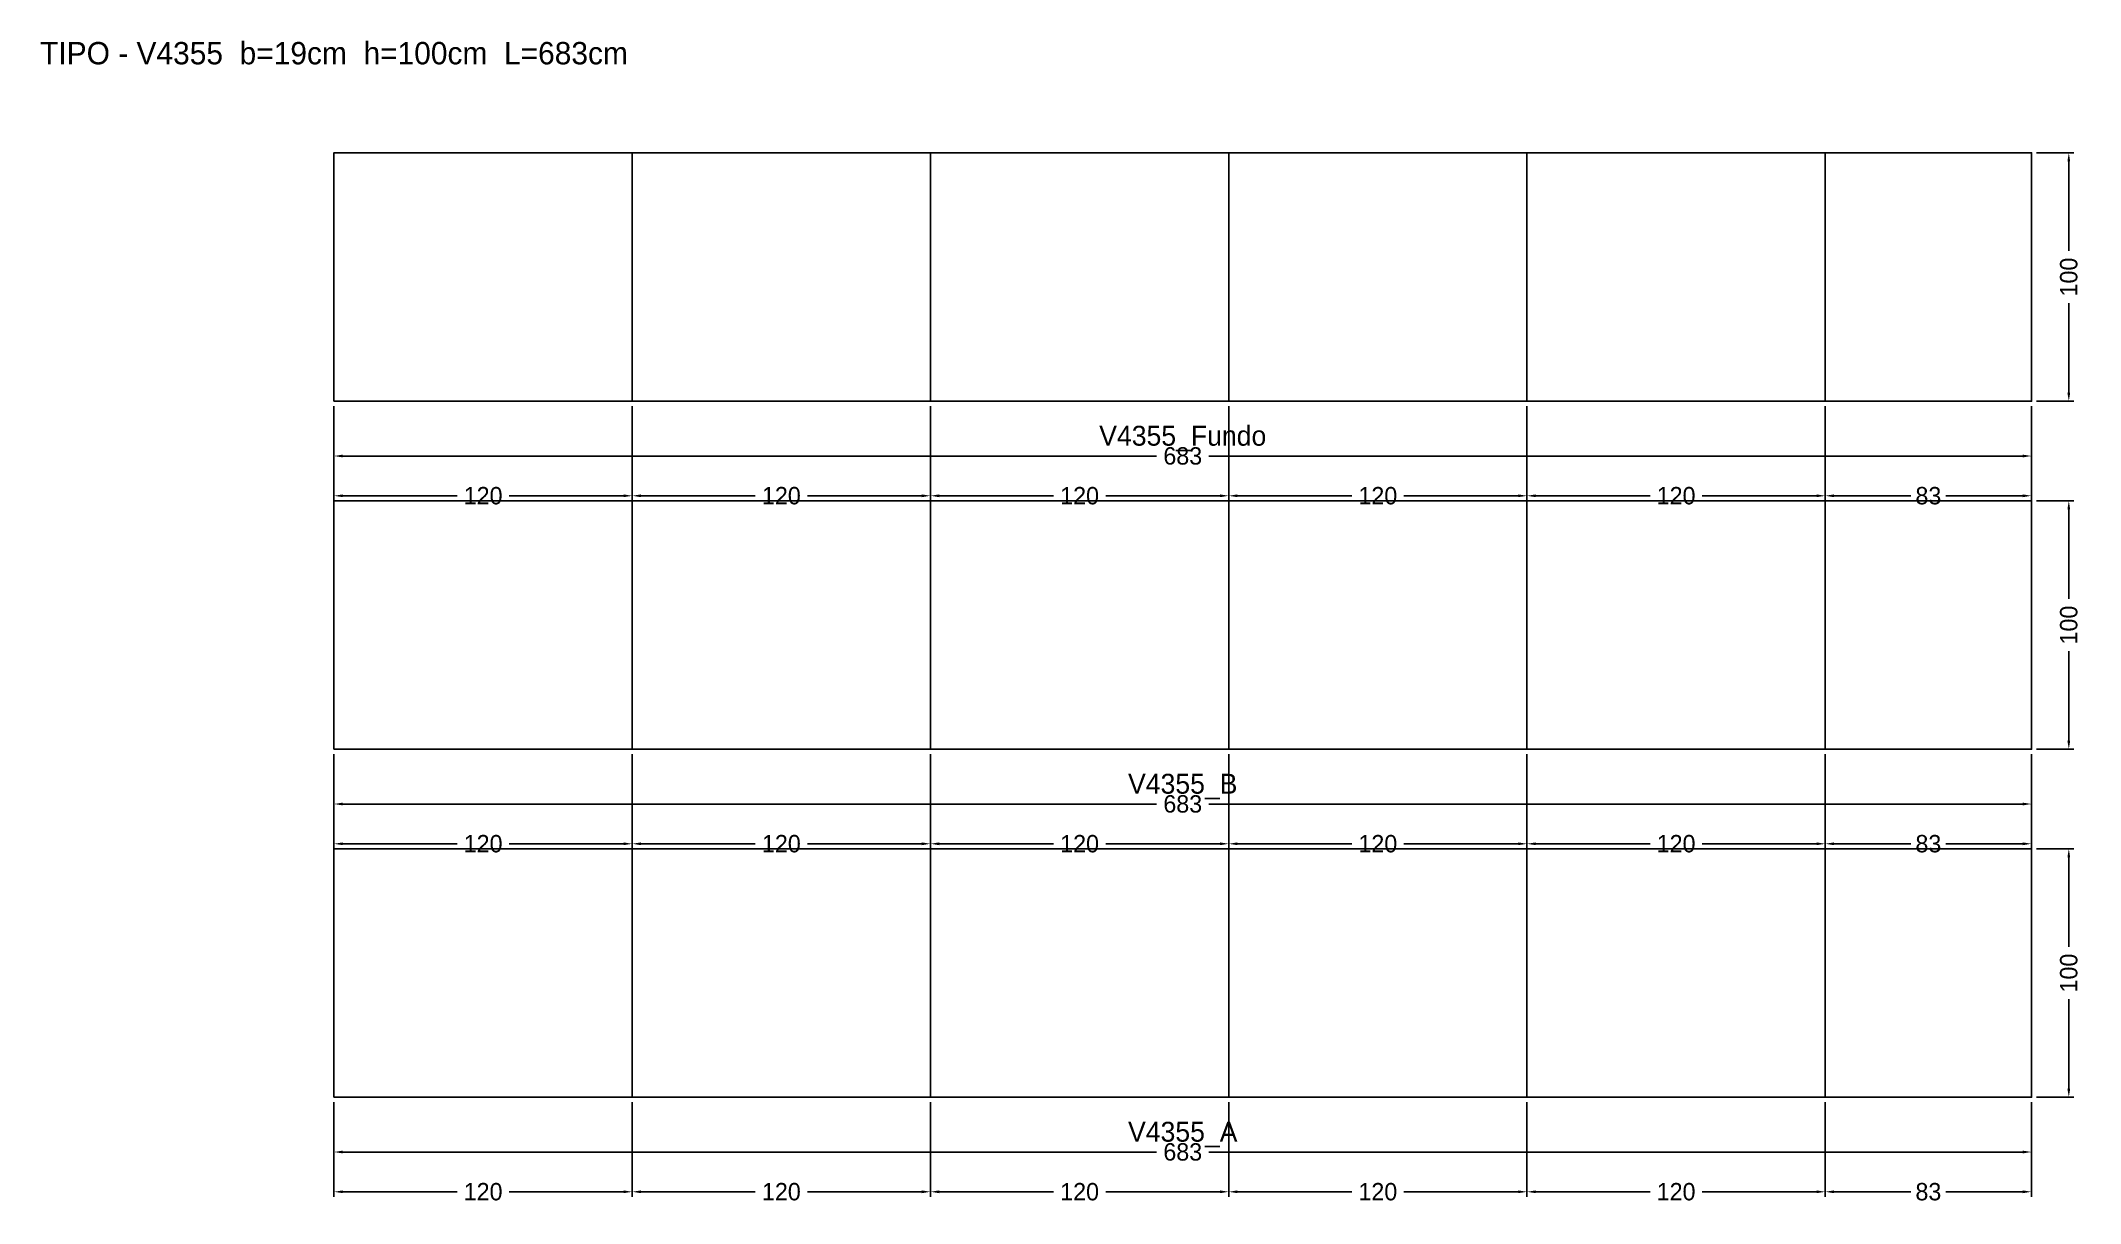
# Model space of a CAD drawing. Header units: metres. Extents: x -118 to 703, y -43 to 425.
import ezdxf

# ---------------------------------------------------------------- set-up
doc = ezdxf.new("R2010")
doc.units = ezdxf.units.M
for name, color, linetype in [('COTA', 3, 'Continuous'), ('NOMENCLATURA', 2, 'Continuous'), ('Paineis', 7, 'Continuous'), ('Texto Secao', 2, 'Continuous')]:
    doc.layers.add(name, color=color, linetype=linetype)
doc.dimstyles.new('COTA_VIG', dxfattribs={"dimtxt": 7, "dimasz": 3.5, "dimexe": 2, "dimexo": 2, "dimgap": 1.5, "dimtad": 1, "dimdec": 1, "dimcen": 2.5, "dimclrd": 3, "dimclre": 3, "dimclrt": 3, "dimazin": 3, "dimtfac": 1, "dimtmove": 0, "dimatfit": 3})

# ---------------------------------------------------------------- blocks, each defined once
blk = doc.blocks.new('_CLOSEDFILLED')
at = {"color": 0, "linetype": 'BYBLOCK'}
blk.add_solid([(-1, 0.16), (0, 0), (-1, -0.16)], dxfattribs=at)
blk = doc.blocks.new('*D1')
at = {"color": 3}
for p, q in [((0, -2), (0, -24)), ((683, -2), (683, -24)), ((3.5, -22), (331, -22)), ((352, -22), (679.5, -22))]:
    blk.add_line(p, q, dxfattribs=at)
at = {"layer": 'Defpoints'}
for p in [(0, 0), (683, 0), (0, -22)]:
    blk.add_point(p, dxfattribs=at)
at = {"layer": 'COTA', "color": 3, "xscale": 3.5, "yscale": 3.5, "rotation": 180}
blk.add_blockref('_CLOSEDFILLED', (0, -22), dxfattribs=at)
at = {"layer": 'COTA', "color": 3, "xscale": 3.5, "yscale": 3.5}
blk.add_blockref('_CLOSEDFILLED', (683, -22), dxfattribs=at)
at = {"layer": 'COTA', "color": 3, "insert": (341.5, -22), "char_height": 7, "attachment_point": 5}
blk.add_mtext('683', dxfattribs=at)
blk = doc.blocks.new('*D2')
at = {"color": 3}
for p, q in [((0, -2), (0, -40)), ((120, -2), (120, -40)), ((3.5, -38), (49.5, -38)), ((70.5, -38), (116.5, -38))]:
    blk.add_line(p, q, dxfattribs=at)
at = {"layer": 'Defpoints'}
for p in [(0, 0), (120, 0), (0, -38)]:
    blk.add_point(p, dxfattribs=at)
at = {"layer": 'COTA', "color": 3, "xscale": 3.5, "yscale": 3.5, "rotation": 180}
blk.add_blockref('_CLOSEDFILLED', (0, -38), dxfattribs=at)
at = {"layer": 'COTA', "color": 3, "xscale": 3.5, "yscale": 3.5}
blk.add_blockref('_CLOSEDFILLED', (120, -38), dxfattribs=at)
at = {"layer": 'COTA', "color": 3, "insert": (60, -38), "char_height": 7, "attachment_point": 5}
blk.add_mtext('120', dxfattribs=at)
blk = doc.blocks.new('*D3')
at = {"color": 3}
for p, q in [((120, -2), (120, -40)), ((240, -2), (240, -40)), ((123.5, -38), (169.5, -38)), ((190.5, -38), (236.5, -38))]:
    blk.add_line(p, q, dxfattribs=at)
at = {"layer": 'Defpoints'}
for p in [(120, 0), (240, 0), (120, -38)]:
    blk.add_point(p, dxfattribs=at)
at = {"layer": 'COTA', "color": 3, "xscale": 3.5, "yscale": 3.5, "rotation": 180}
blk.add_blockref('_CLOSEDFILLED', (120, -38), dxfattribs=at)
at = {"layer": 'COTA', "color": 3, "xscale": 3.5, "yscale": 3.5}
blk.add_blockref('_CLOSEDFILLED', (240, -38), dxfattribs=at)
at = {"layer": 'COTA', "color": 3, "insert": (180, -38), "char_height": 7, "attachment_point": 5}
blk.add_mtext('120', dxfattribs=at)
blk = doc.blocks.new('*D4')
at = {"color": 3}
for p, q in [((240, -2), (240, -40)), ((360, -2), (360, -40)), ((243.5, -38), (289.5, -38)), ((310.5, -38), (356.5, -38))]:
    blk.add_line(p, q, dxfattribs=at)
at = {"layer": 'Defpoints'}
for p in [(240, 0), (360, 0), (240, -38)]:
    blk.add_point(p, dxfattribs=at)
at = {"layer": 'COTA', "color": 3, "xscale": 3.5, "yscale": 3.5, "rotation": 180}
blk.add_blockref('_CLOSEDFILLED', (240, -38), dxfattribs=at)
at = {"layer": 'COTA', "color": 3, "xscale": 3.5, "yscale": 3.5}
blk.add_blockref('_CLOSEDFILLED', (360, -38), dxfattribs=at)
at = {"layer": 'COTA', "color": 3, "insert": (300, -38), "char_height": 7, "attachment_point": 5}
blk.add_mtext('120', dxfattribs=at)
blk = doc.blocks.new('*D5')
at = {"color": 3}
for p, q in [((360, -2), (360, -40)), ((480, -2), (480, -40)), ((363.5, -38), (409.5, -38)), ((430.5, -38), (476.5, -38))]:
    blk.add_line(p, q, dxfattribs=at)
at = {"layer": 'Defpoints'}
for p in [(360, 0), (480, 0), (360, -38)]:
    blk.add_point(p, dxfattribs=at)
at = {"layer": 'COTA', "color": 3, "xscale": 3.5, "yscale": 3.5, "rotation": 180}
blk.add_blockref('_CLOSEDFILLED', (360, -38), dxfattribs=at)
at = {"layer": 'COTA', "color": 3, "xscale": 3.5, "yscale": 3.5}
blk.add_blockref('_CLOSEDFILLED', (480, -38), dxfattribs=at)
at = {"layer": 'COTA', "color": 3, "insert": (420, -38), "char_height": 7, "attachment_point": 5}
blk.add_mtext('120', dxfattribs=at)
blk = doc.blocks.new('*D6')
at = {"color": 3}
for p, q in [((480, -2), (480, -40)), ((600, -2), (600, -40)), ((483.5, -38), (529.5, -38)), ((550.5, -38), (596.5, -38))]:
    blk.add_line(p, q, dxfattribs=at)
at = {"layer": 'Defpoints'}
for p in [(480, 0), (600, 0), (480, -38)]:
    blk.add_point(p, dxfattribs=at)
at = {"layer": 'COTA', "color": 3, "xscale": 3.5, "yscale": 3.5, "rotation": 180}
blk.add_blockref('_CLOSEDFILLED', (480, -38), dxfattribs=at)
at = {"layer": 'COTA', "color": 3, "xscale": 3.5, "yscale": 3.5}
blk.add_blockref('_CLOSEDFILLED', (600, -38), dxfattribs=at)
at = {"layer": 'COTA', "color": 3, "insert": (540, -38), "char_height": 7, "attachment_point": 5}
blk.add_mtext('120', dxfattribs=at)
blk = doc.blocks.new('*D7')
at = {"color": 3}
for p, q in [((600, -2), (600, -40)), ((683, -2), (683, -40)), ((603.5, -38), (634.5, -38)), ((648.5, -38), (679.5, -38))]:
    blk.add_line(p, q, dxfattribs=at)
at = {"layer": 'Defpoints'}
for p in [(600, 0), (683, 0), (600, -38)]:
    blk.add_point(p, dxfattribs=at)
at = {"layer": 'COTA', "color": 3, "xscale": 3.5, "yscale": 3.5, "rotation": 180}
blk.add_blockref('_CLOSEDFILLED', (600, -38), dxfattribs=at)
at = {"layer": 'COTA', "color": 3, "xscale": 3.5, "yscale": 3.5}
blk.add_blockref('_CLOSEDFILLED', (683, -38), dxfattribs=at)
at = {"layer": 'COTA', "color": 3, "insert": (641.5, -38), "char_height": 7, "attachment_point": 5}
blk.add_mtext('83', dxfattribs=at)
blk = doc.blocks.new('*D8')
at = {"color": 3}
for p, q in [((685, 100), (700, 100)), ((698, 60.5), (698, 96.5)), ((698, 3.5), (698, 39.5)), ((685, 0), (700, 0))]:
    blk.add_line(p, q, dxfattribs=at)
at = {"layer": 'Defpoints'}
for p in [(683, 100), (683, 0), (698, 0)]:
    blk.add_point(p, dxfattribs=at)
at = {"layer": 'COTA', "color": 3, "xscale": 3.5, "yscale": 3.5}
for p, rotation in [((698, 100), 90), ((698, 0), 270)]:
    blk.add_blockref('_CLOSEDFILLED', p, dxfattribs=dict(at, rotation=rotation))
at = {"layer": 'COTA', "color": 3, "insert": (698, 50), "char_height": 7, "attachment_point": 5, "rotation": 90}
blk.add_mtext('100', dxfattribs=at)
blk = doc.blocks.new('*D9')
at = {"color": 3}
for p, q in [((0, 138), (0, 116)), ((683, 138), (683, 116)), ((3.5, 118), (331, 118)), ((352, 118), (679.5, 118))]:
    blk.add_line(p, q, dxfattribs=at)
at = {"layer": 'Defpoints'}
for p in [(0, 140), (683, 140), (0, 118)]:
    blk.add_point(p, dxfattribs=at)
at = {"layer": 'COTA', "color": 3, "xscale": 3.5, "yscale": 3.5, "rotation": 180}
blk.add_blockref('_CLOSEDFILLED', (0, 118), dxfattribs=at)
at = {"layer": 'COTA', "color": 3, "xscale": 3.5, "yscale": 3.5}
blk.add_blockref('_CLOSEDFILLED', (683, 118), dxfattribs=at)
at = {"layer": 'COTA', "color": 3, "insert": (341.5, 118), "char_height": 7, "attachment_point": 5}
blk.add_mtext('683', dxfattribs=at)
blk = doc.blocks.new('*D10')
at = {"color": 3}
for p, q in [((0, 138), (0, 100)), ((120, 138), (120, 100)), ((3.5, 102), (49.5, 102)), ((70.5, 102), (116.5, 102))]:
    blk.add_line(p, q, dxfattribs=at)
at = {"layer": 'Defpoints'}
for p in [(0, 140), (120, 140), (0, 102)]:
    blk.add_point(p, dxfattribs=at)
at = {"layer": 'COTA', "color": 3, "xscale": 3.5, "yscale": 3.5, "rotation": 180}
blk.add_blockref('_CLOSEDFILLED', (0, 102), dxfattribs=at)
at = {"layer": 'COTA', "color": 3, "xscale": 3.5, "yscale": 3.5}
blk.add_blockref('_CLOSEDFILLED', (120, 102), dxfattribs=at)
at = {"layer": 'COTA', "color": 3, "insert": (60, 102), "char_height": 7, "attachment_point": 5}
blk.add_mtext('120', dxfattribs=at)
blk = doc.blocks.new('*D11')
at = {"color": 3}
for p, q in [((120, 138), (120, 100)), ((240, 138), (240, 100)), ((123.5, 102), (169.5, 102)), ((190.5, 102), (236.5, 102))]:
    blk.add_line(p, q, dxfattribs=at)
at = {"layer": 'Defpoints'}
for p in [(120, 140), (240, 140), (120, 102)]:
    blk.add_point(p, dxfattribs=at)
at = {"layer": 'COTA', "color": 3, "xscale": 3.5, "yscale": 3.5, "rotation": 180}
blk.add_blockref('_CLOSEDFILLED', (120, 102), dxfattribs=at)
at = {"layer": 'COTA', "color": 3, "xscale": 3.5, "yscale": 3.5}
blk.add_blockref('_CLOSEDFILLED', (240, 102), dxfattribs=at)
at = {"layer": 'COTA', "color": 3, "insert": (180, 102), "char_height": 7, "attachment_point": 5}
blk.add_mtext('120', dxfattribs=at)
blk = doc.blocks.new('*D12')
at = {"color": 3}
for p, q in [((240, 138), (240, 100)), ((360, 138), (360, 100)), ((243.5, 102), (289.5, 102)), ((310.5, 102), (356.5, 102))]:
    blk.add_line(p, q, dxfattribs=at)
at = {"layer": 'Defpoints'}
for p in [(240, 140), (360, 140), (240, 102)]:
    blk.add_point(p, dxfattribs=at)
at = {"layer": 'COTA', "color": 3, "xscale": 3.5, "yscale": 3.5, "rotation": 180}
blk.add_blockref('_CLOSEDFILLED', (240, 102), dxfattribs=at)
at = {"layer": 'COTA', "color": 3, "xscale": 3.5, "yscale": 3.5}
blk.add_blockref('_CLOSEDFILLED', (360, 102), dxfattribs=at)
at = {"layer": 'COTA', "color": 3, "insert": (300, 102), "char_height": 7, "attachment_point": 5}
blk.add_mtext('120', dxfattribs=at)
blk = doc.blocks.new('*D13')
at = {"color": 3}
for p, q in [((360, 138), (360, 100)), ((480, 138), (480, 100)), ((363.5, 102), (409.5, 102)), ((430.5, 102), (476.5, 102))]:
    blk.add_line(p, q, dxfattribs=at)
at = {"layer": 'Defpoints'}
for p in [(360, 140), (480, 140), (360, 102)]:
    blk.add_point(p, dxfattribs=at)
at = {"layer": 'COTA', "color": 3, "xscale": 3.5, "yscale": 3.5, "rotation": 180}
blk.add_blockref('_CLOSEDFILLED', (360, 102), dxfattribs=at)
at = {"layer": 'COTA', "color": 3, "xscale": 3.5, "yscale": 3.5}
blk.add_blockref('_CLOSEDFILLED', (480, 102), dxfattribs=at)
at = {"layer": 'COTA', "color": 3, "insert": (420, 102), "char_height": 7, "attachment_point": 5}
blk.add_mtext('120', dxfattribs=at)
blk = doc.blocks.new('*D14')
at = {"color": 3}
for p, q in [((480, 138), (480, 100)), ((600, 138), (600, 100)), ((483.5, 102), (529.5, 102)), ((550.5, 102), (596.5, 102))]:
    blk.add_line(p, q, dxfattribs=at)
at = {"layer": 'Defpoints'}
for p in [(480, 140), (600, 140), (480, 102)]:
    blk.add_point(p, dxfattribs=at)
at = {"layer": 'COTA', "color": 3, "xscale": 3.5, "yscale": 3.5, "rotation": 180}
blk.add_blockref('_CLOSEDFILLED', (480, 102), dxfattribs=at)
at = {"layer": 'COTA', "color": 3, "xscale": 3.5, "yscale": 3.5}
blk.add_blockref('_CLOSEDFILLED', (600, 102), dxfattribs=at)
at = {"layer": 'COTA', "color": 3, "insert": (540, 102), "char_height": 7, "attachment_point": 5}
blk.add_mtext('120', dxfattribs=at)
blk = doc.blocks.new('*D15')
at = {"color": 3}
for p, q in [((600, 138), (600, 100)), ((683, 138), (683, 100)), ((603.5, 102), (634.5, 102)), ((648.5, 102), (679.5, 102))]:
    blk.add_line(p, q, dxfattribs=at)
at = {"layer": 'Defpoints'}
for p in [(600, 140), (683, 140), (600, 102)]:
    blk.add_point(p, dxfattribs=at)
at = {"layer": 'COTA', "color": 3, "xscale": 3.5, "yscale": 3.5, "rotation": 180}
blk.add_blockref('_CLOSEDFILLED', (600, 102), dxfattribs=at)
at = {"layer": 'COTA', "color": 3, "xscale": 3.5, "yscale": 3.5}
blk.add_blockref('_CLOSEDFILLED', (683, 102), dxfattribs=at)
at = {"layer": 'COTA', "color": 3, "insert": (641.5, 102), "char_height": 7, "attachment_point": 5}
blk.add_mtext('83', dxfattribs=at)
blk = doc.blocks.new('*D16')
at = {"color": 3}
for p, q in [((685, 240), (700, 240)), ((698, 200.5), (698, 236.5)), ((698, 143.5), (698, 179.5)), ((685, 140), (700, 140))]:
    blk.add_line(p, q, dxfattribs=at)
at = {"layer": 'Defpoints'}
for p in [(683, 240), (683, 140), (698, 140)]:
    blk.add_point(p, dxfattribs=at)
at = {"layer": 'COTA', "color": 3, "xscale": 3.5, "yscale": 3.5}
for p, rotation in [((698, 240), 90), ((698, 140), 270)]:
    blk.add_blockref('_CLOSEDFILLED', p, dxfattribs=dict(at, rotation=rotation))
at = {"layer": 'COTA', "color": 3, "insert": (698, 190), "char_height": 7, "attachment_point": 5, "rotation": 90}
blk.add_mtext('100', dxfattribs=at)
blk = doc.blocks.new('*D17')
at = {"color": 3}
for p, q in [((0, 278), (0, 256)), ((683, 278), (683, 256)), ((3.5, 258), (331, 258)), ((352, 258), (679.5, 258))]:
    blk.add_line(p, q, dxfattribs=at)
at = {"layer": 'Defpoints'}
for p in [(0, 280), (683, 280), (0, 258)]:
    blk.add_point(p, dxfattribs=at)
at = {"layer": 'COTA', "color": 3, "xscale": 3.5, "yscale": 3.5, "rotation": 180}
blk.add_blockref('_CLOSEDFILLED', (0, 258), dxfattribs=at)
at = {"layer": 'COTA', "color": 3, "xscale": 3.5, "yscale": 3.5}
blk.add_blockref('_CLOSEDFILLED', (683, 258), dxfattribs=at)
at = {"layer": 'COTA', "color": 3, "insert": (341.5, 258), "char_height": 7, "attachment_point": 5}
blk.add_mtext('683', dxfattribs=at)
blk = doc.blocks.new('*D18')
at = {"color": 3}
for p, q in [((0, 278), (0, 240)), ((120, 278), (120, 240)), ((3.5, 242), (49.5, 242)), ((70.5, 242), (116.5, 242))]:
    blk.add_line(p, q, dxfattribs=at)
at = {"layer": 'Defpoints'}
for p in [(0, 280), (120, 280), (0, 242)]:
    blk.add_point(p, dxfattribs=at)
at = {"layer": 'COTA', "color": 3, "xscale": 3.5, "yscale": 3.5, "rotation": 180}
blk.add_blockref('_CLOSEDFILLED', (0, 242), dxfattribs=at)
at = {"layer": 'COTA', "color": 3, "xscale": 3.5, "yscale": 3.5}
blk.add_blockref('_CLOSEDFILLED', (120, 242), dxfattribs=at)
at = {"layer": 'COTA', "color": 3, "insert": (60, 242), "char_height": 7, "attachment_point": 5}
blk.add_mtext('120', dxfattribs=at)
blk = doc.blocks.new('*D19')
at = {"color": 3}
for p, q in [((120, 278), (120, 240)), ((240, 278), (240, 240)), ((123.5, 242), (169.5, 242)), ((190.5, 242), (236.5, 242))]:
    blk.add_line(p, q, dxfattribs=at)
at = {"layer": 'Defpoints'}
for p in [(120, 280), (240, 280), (120, 242)]:
    blk.add_point(p, dxfattribs=at)
at = {"layer": 'COTA', "color": 3, "xscale": 3.5, "yscale": 3.5, "rotation": 180}
blk.add_blockref('_CLOSEDFILLED', (120, 242), dxfattribs=at)
at = {"layer": 'COTA', "color": 3, "xscale": 3.5, "yscale": 3.5}
blk.add_blockref('_CLOSEDFILLED', (240, 242), dxfattribs=at)
at = {"layer": 'COTA', "color": 3, "insert": (180, 242), "char_height": 7, "attachment_point": 5}
blk.add_mtext('120', dxfattribs=at)
blk = doc.blocks.new('*D20')
at = {"color": 3}
for p, q in [((240, 278), (240, 240)), ((360, 278), (360, 240)), ((243.5, 242), (289.5, 242)), ((310.5, 242), (356.5, 242))]:
    blk.add_line(p, q, dxfattribs=at)
at = {"layer": 'Defpoints'}
for p in [(240, 280), (360, 280), (240, 242)]:
    blk.add_point(p, dxfattribs=at)
at = {"layer": 'COTA', "color": 3, "xscale": 3.5, "yscale": 3.5, "rotation": 180}
blk.add_blockref('_CLOSEDFILLED', (240, 242), dxfattribs=at)
at = {"layer": 'COTA', "color": 3, "xscale": 3.5, "yscale": 3.5}
blk.add_blockref('_CLOSEDFILLED', (360, 242), dxfattribs=at)
at = {"layer": 'COTA', "color": 3, "insert": (300, 242), "char_height": 7, "attachment_point": 5}
blk.add_mtext('120', dxfattribs=at)
blk = doc.blocks.new('*D21')
at = {"color": 3}
for p, q in [((360, 278), (360, 240)), ((480, 278), (480, 240)), ((363.5, 242), (409.5, 242)), ((430.5, 242), (476.5, 242))]:
    blk.add_line(p, q, dxfattribs=at)
at = {"layer": 'Defpoints'}
for p in [(360, 280), (480, 280), (360, 242)]:
    blk.add_point(p, dxfattribs=at)
at = {"layer": 'COTA', "color": 3, "xscale": 3.5, "yscale": 3.5, "rotation": 180}
blk.add_blockref('_CLOSEDFILLED', (360, 242), dxfattribs=at)
at = {"layer": 'COTA', "color": 3, "xscale": 3.5, "yscale": 3.5}
blk.add_blockref('_CLOSEDFILLED', (480, 242), dxfattribs=at)
at = {"layer": 'COTA', "color": 3, "insert": (420, 242), "char_height": 7, "attachment_point": 5}
blk.add_mtext('120', dxfattribs=at)
blk = doc.blocks.new('*D22')
at = {"color": 3}
for p, q in [((480, 278), (480, 240)), ((600, 278), (600, 240)), ((483.5, 242), (529.5, 242)), ((550.5, 242), (596.5, 242))]:
    blk.add_line(p, q, dxfattribs=at)
at = {"layer": 'Defpoints'}
for p in [(480, 280), (600, 280), (480, 242)]:
    blk.add_point(p, dxfattribs=at)
at = {"layer": 'COTA', "color": 3, "xscale": 3.5, "yscale": 3.5, "rotation": 180}
blk.add_blockref('_CLOSEDFILLED', (480, 242), dxfattribs=at)
at = {"layer": 'COTA', "color": 3, "xscale": 3.5, "yscale": 3.5}
blk.add_blockref('_CLOSEDFILLED', (600, 242), dxfattribs=at)
at = {"layer": 'COTA', "color": 3, "insert": (540, 242), "char_height": 7, "attachment_point": 5}
blk.add_mtext('120', dxfattribs=at)
blk = doc.blocks.new('*D23')
at = {"color": 3}
for p, q in [((600, 278), (600, 240)), ((683, 278), (683, 240)), ((603.5, 242), (634.5, 242)), ((648.5, 242), (679.5, 242))]:
    blk.add_line(p, q, dxfattribs=at)
at = {"layer": 'Defpoints'}
for p in [(600, 280), (683, 280), (600, 242)]:
    blk.add_point(p, dxfattribs=at)
at = {"layer": 'COTA', "color": 3, "xscale": 3.5, "yscale": 3.5, "rotation": 180}
blk.add_blockref('_CLOSEDFILLED', (600, 242), dxfattribs=at)
at = {"layer": 'COTA', "color": 3, "xscale": 3.5, "yscale": 3.5}
blk.add_blockref('_CLOSEDFILLED', (683, 242), dxfattribs=at)
at = {"layer": 'COTA', "color": 3, "insert": (641.5, 242), "char_height": 7, "attachment_point": 5}
blk.add_mtext('83', dxfattribs=at)
blk = doc.blocks.new('*D24')
at = {"color": 3}
for p, q in [((685, 380), (700, 380)), ((698, 340.5), (698, 376.5)), ((698, 283.5), (698, 319.5)), ((685, 280), (700, 280))]:
    blk.add_line(p, q, dxfattribs=at)
at = {"layer": 'Defpoints'}
for p in [(683, 380), (683, 280), (698, 280)]:
    blk.add_point(p, dxfattribs=at)
at = {"layer": 'COTA', "color": 3, "xscale": 3.5, "yscale": 3.5}
for p, rotation in [((698, 380), 90), ((698, 280), 270)]:
    blk.add_blockref('_CLOSEDFILLED', p, dxfattribs=dict(at, rotation=rotation))
at = {"layer": 'COTA', "color": 3, "insert": (698, 330), "char_height": 7, "attachment_point": 5, "rotation": 90}
blk.add_mtext('100', dxfattribs=at)

msp = doc.modelspace()

# ---------------------------------------------------------------- linework, layer by layer
at = {"layer": 'Paineis'}
for points in [[(0, 280), (120, 280), (120, 380), (0, 380)], [(120, 280), (240, 280), (240, 380), (120, 380)], [(240, 280), (360, 280), (360, 380), (240, 380)], [(360, 280), (480, 280), (480, 380), (360, 380)], [(480, 280), (600, 280), (600, 380), (480, 380)], [(600, 280), (683, 280), (683, 380), (600, 380)], [(0, 140), (120, 140), (120, 240), (0, 240)], [(120, 140), (240, 140), (240, 240), (120, 240)], [(240, 140), (360, 140), (360, 240), (240, 240)], [(360, 140), (480, 140), (480, 240), (360, 240)], [(480, 140), (600, 140), (600, 240), (480, 240)], [(600, 140), (683, 140), (683, 240), (600, 240)], [(0, 0), (120, 0), (120, 100), (0, 100)], [(120, 0), (240, 0), (240, 100), (120, 100)], [(240, 0), (360, 0), (360, 100), (240, 100)], [(360, 0), (480, 0), (480, 100), (360, 100)], [(480, 0), (600, 0), (600, 100), (480, 100)], [(600, 0), (683, 0), (683, 100), (600, 100)]]:
    msp.add_lwpolyline(points, close=True, dxfattribs=at)

# ---------------------------------------------------------------- texts
at = {"layer": 'NOMENCLATURA', "insert": (0, 420), "char_height": 9, "width": 703, "attachment_point": 5}
msp.add_mtext('TIPO - V4355  b=19cm  h=100cm  L=683cm', dxfattribs=at)
at = {"layer": 'Texto Secao', "char_height": 8, "width": 703, "attachment_point": 5}
for s, insert in [('V4355_Fundo', (341.5, 265)), ('V4355_B', (341.5, 125)), ('V4355_A', (341.5, -15))]:
    msp.add_mtext(s, dxfattribs=dict(at, insert=insert))

# ---------------------------------------------------------------- dimensions: what is measured, and where the dimension line sits
at = {"layer": 'COTA'}
for base, p1, p2, picture, middle in [((698, 280), (683, 280), (683, 380), '*D24', (698, 330)), ((698, 140), (683, 140), (683, 240), '*D16', (698, 190)), ((698, 0), (683, 0), (683, 100), '*D8', (698, 50))]:
    dim = msp.add_linear_dim(base=base, p1=p1, p2=p2, angle=90, dimstyle='COTA_VIG', dxfattribs=at)
    dim.commit()
    dim.dimension.update_dxf_attribs({"geometry": picture, "text_midpoint": middle})
for base, p1, p2, picture, middle in [((0, 258), (0, 280), (683, 280), '*D17', (341.5, 258)), ((0, 242), (0, 280), (120, 280), '*D18', (60, 242)), ((120, 242), (120, 280), (240, 280), '*D19', (180, 242)), ((240, 242), (240, 280), (360, 280), '*D20', (300, 242)), ((360, 242), (360, 280), (480, 280), '*D21', (420, 242)), ((480, 242), (480, 280), (600, 280), '*D22', (540, 242)), ((600, 242), (600, 280), (683, 280), '*D23', (641.5, 242)), ((0, 118), (0, 140), (683, 140), '*D9', (341.5, 118)), ((0, 102), (0, 140), (120, 140), '*D10', (60, 102)), ((120, 102), (120, 140), (240, 140), '*D11', (180, 102)), ((240, 102), (240, 140), (360, 140), '*D12', (300, 102)), ((360, 102), (360, 140), (480, 140), '*D13', (420, 102)), ((480, 102), (480, 140), (600, 140), '*D14', (540, 102)), ((600, 102), (600, 140), (683, 140), '*D15', (641.5, 102)), ((0, -22), (0, 0), (683, 0), '*D1', (341.5, -22)), ((0, -38), (0, 0), (120, 0), '*D2', (60, -38)), ((120, -38), (120, 0), (240, 0), '*D3', (180, -38)), ((240, -38), (240, 0), (360, 0), '*D4', (300, -38)), ((360, -38), (360, 0), (480, 0), '*D5', (420, -38)), ((480, -38), (480, 0), (600, 0), '*D6', (540, -38)), ((600, -38), (600, 0), (683, 0), '*D7', (641.5, -38))]:
    dim = msp.add_linear_dim(base=base, p1=p1, p2=p2, dimstyle='COTA_VIG', dxfattribs=at)
    dim.commit()
    dim.dimension.update_dxf_attribs({"geometry": picture, "text_midpoint": middle})

doc.saveas('drawing.dxf')
